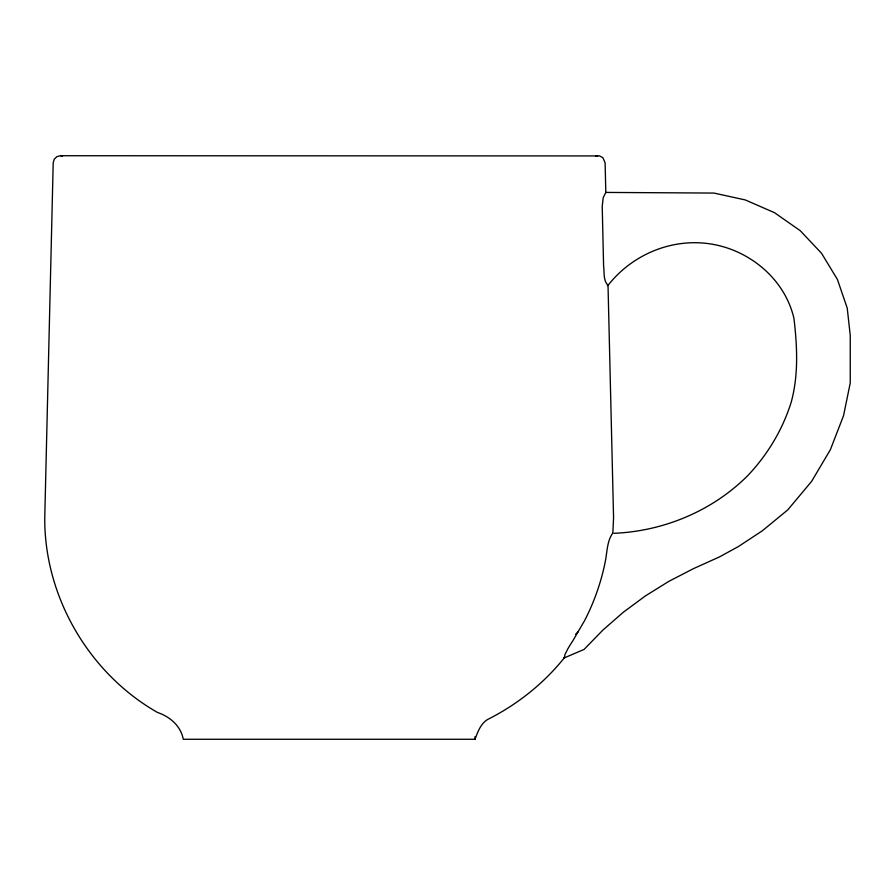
<?xml version="1.0" encoding="UTF-8"?>
<svg xmlns="http://www.w3.org/2000/svg" width="895" height="895" viewBox="0 0 895 895"><rect width="100%" height="100%" fill="white"/><g stroke="black" fill="none" stroke-linecap="round" stroke-linejoin="round"><path stroke-width="1.34" d="M612.829 533.342L613.567 517.892L608.018 285.248C603.096 280.862 604.483 272.102 603.588 265.849L602.223 206.376L603.196 197.728L605.814 192.425L605.098 162.733L602.861 157.71L599.583 155.931L60.614 155.73L56.978 156.603L54.259 159.176L53.208 162.733L44.75 517.892C44.291 596.786 88.997 673.409 157.464 712.442C169.938 716.694 180.667 725.755 183.296 739.27L475.021 739.27C477.74 732.043 480.537 723.921 487.406 719.591C517.064 704.723 543.612 683.69 564.376 657.747L564.98 654.469L567.9 648.73A25.194 2.685 -54.5 0 1 572.8 640.865L584.547 620.694A223.94 223.94 0 0 0 605.523 560.337C607.112 551.577 607.291 540.479 612.695 533.241M607.347 285.539L608.018 285.248M607.895 285.55C631.098 255.657 669.259 238.887 707.005 243.451C747.605 248.251 784.702 278.043 793.966 318.519C797.232 346.331 798.653 375.027 791.18 402.28C782.554 429.768 767.552 454.75 747.75 475.625C712.487 510.877 663.9 531.149 614.238 533.297M575.519 634.443L578.136 631.747M563.738 657.702L564.376 657.747M563.995 658.015L584.099 649.412L602.939 630.035L623.412 612.169L645.396 595.925L668.722 581.426L693.245 568.75L719.457 556.914L738.375 546.565L762.26 530.847L787.757 509.893L811.608 481.387L830.359 449.726L843.537 415.716L850.25 382.959L850.25 335.435L847.229 308.115L837.418 279.464L821.543 253.296L800.264 230.709L774.488 212.674L745.3 199.943L713.941 193.063L605.814 192.425M595.835 156.021L597.703 155.73M60.614 155.73L62.482 156.021M475.021 736.563L475.021 739.27"/></g></svg>
